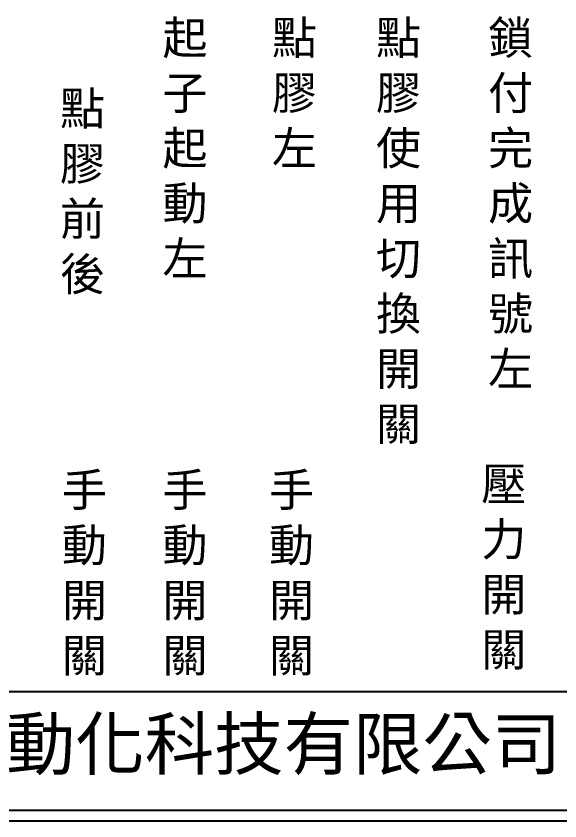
# Model space of a CAD drawing. Extents: x 325 to 612, y 3 to 207.
# Drawn here: x 389.7 to 453.8, y 3 to 97.8 of the extents above; entities that cross this region are included whole.
import ezdxf

# ---------------------------------------------------------------- set-up
doc = ezdxf.new("R2010")
doc.units = 0
doc.layers.add('圖框層', color=7, linetype='CONTINUOUS')
doc.layers.add('標尺寸層', color=3, linetype='CONTINUOUS')
doc.styles.add('CNS', font='romanc.shx', dxfattribs={"bigfont": 'chineset.shx'})
doc.styles.add('STSL', font='kaiu.ttf')

msp = doc.modelspace()

# ---------------------------------------------------------------- linework, layer by layer
at = {"layer": '圖框層', "color": 7}
for p, q in [((326.569, 18.25), (611.07, 18.25)), ((326.569, 4.25), (611.07, 4.25)), ((325.319, 3), (612.319, 3))]:
    msp.add_line(p, q, dxfattribs=at)

# ---------------------------------------------------------------- texts
at = {"layer": '圖框層', "color": 4, "style": 'STSL'}
msp.add_text('泓陞自動化科技有限公司', height=6, dxfattribs=at).set_placement((363.923, 9.076))
at = {"layer": '標尺寸層', "color": 7, "char_height": 3.9, "width": 4.96081, "style": 'CNS'}
for s, insert, attachment_point in [('{\\fDFKai-SB|b0|i0|c136|p65;起子起動左}', (406.931, 97.233), 1), ('{\\fDFKai-SB|b0|i0|c136|p65;點膠左}', (419.831, 97.233), 1), ('{\\fDFKai-SB|b0|i0|c136|p65;點膠使用切換開關}', (432.101, 97.233), 1), ('{\\fDFKai-SB|b0|i0|c136|p65;鎖付完成訊號左}', (445.319, 97.233), 1), ('{\\fDFKai-SB|b0|i0|c136|p65;點膠前後}', (397.504, 76.973), 5), ('{\\fDFKai-SB|b0|i0|c136|p65;壓力開關}', (447.177, 32.72), 5), ('{\\fDFKai-SB|b0|i0|c136|p65;手動開關}', (395.069, 43.948), 1), ('{\\fDFKai-SB|b0|i0|c136|p65;手動開關}', (406.931, 43.948), 1), ('{\\fDFKai-SB|b0|i0|c136|p65;手動開關}', (419.483, 43.948), 1)]:
    msp.add_mtext(s, dxfattribs=dict(at, insert=insert, attachment_point=attachment_point))

doc.saveas('drawing.dxf')
